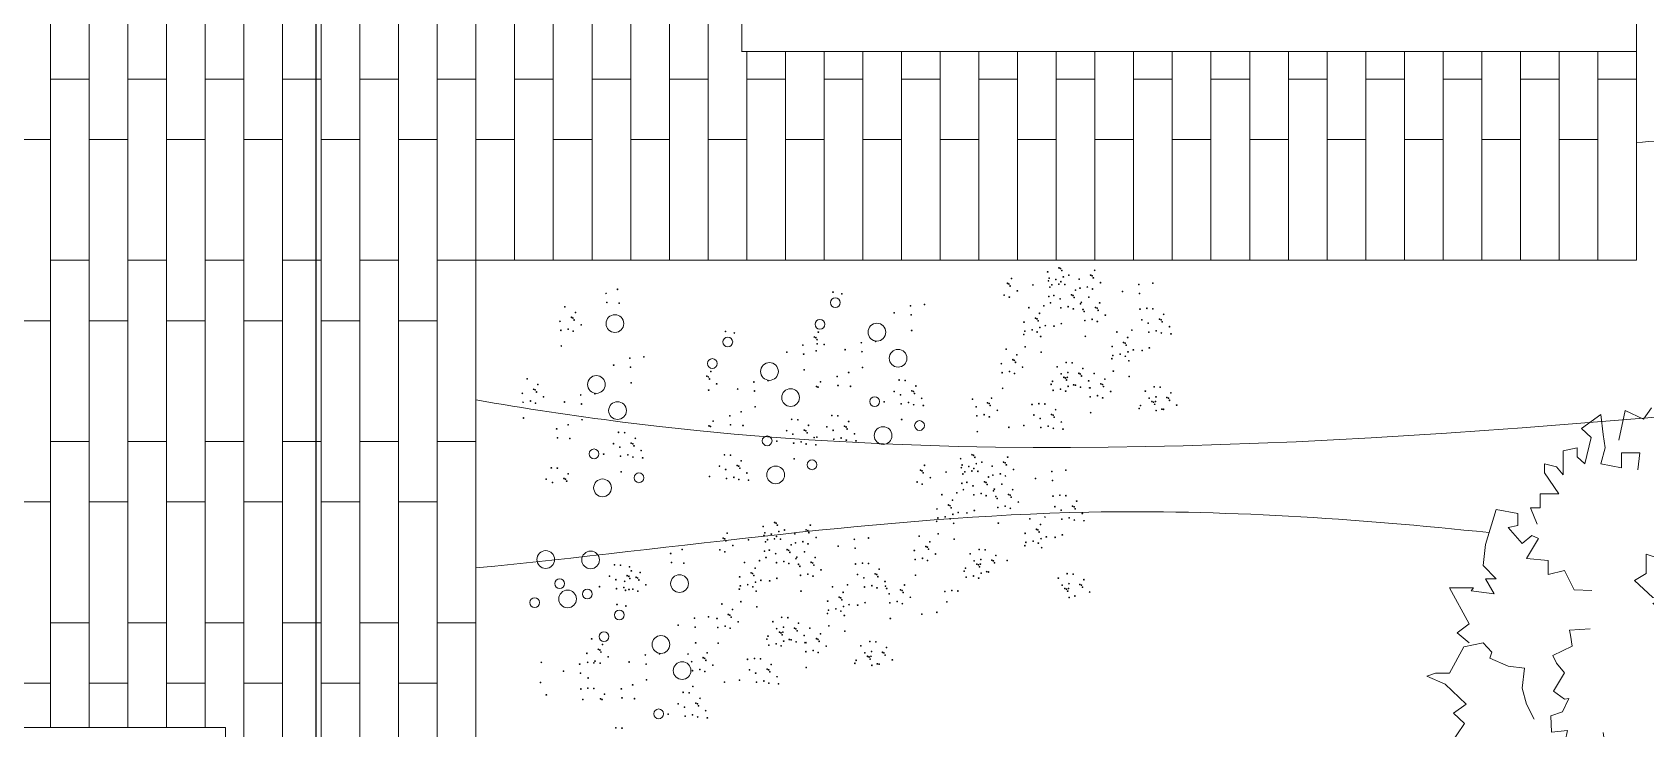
# Model space of a CAD drawing. Header units: millimetres. Extents: x 19901 to 59163, y 13732 to 30178.
# Drawn here: x 42395 to 43062, y 27359 to 27647 of the extents above; entities that cross this region are included whole.
import ezdxf

# ---------------------------------------------------------------- set-up
doc = ezdxf.new("R2010")
doc.units = ezdxf.units.MM
doc.layers.add('A-ANNO-SYMB', color=3, linetype='Continuous')
for name, color, linetype, lineweight in [('Curve di livello', 6, 'Continuous', 9), ('Pavimentazione esterna', 51, 'Continuous', 15), ('Vegetazione', 53, 'Continuous', 9), ('Verde', 86, 'Continuous', 5), ('Vetro', 150, 'Continuous', 15), ('Wall', 255, 'Continuous', 20)]:
    doc.layers.add(name, color=color, linetype=linetype, lineweight=lineweight)

msp = doc.modelspace()

# ---------------------------------------------------------------- linework, layer by layer
at = {"layer": 'A-ANNO-SYMB'}
msp.add_line((42511.9, 28894.92), (42511.9, 26705.81), dxfattribs=at)
at = {"layer": 'Curve di livello'}
for points, knots in [([(43058.16, 27601.92), (43071.19, 27602.77), (43265.72, 27614.02), (43459.25, 27594.28), (43634.57, 27554), (43634.57, 27554), (43634.57, 27554), (43634.57, 27554), (43634.58, 27553.99), (43634.6, 27553.99), (43634.61, 27553.99)], [1437.518464, 1437.518464, 1437.518464, 1437.518464, 1476.268274, 2015.917714, 2015.917714, 2015.917714, 2015.918177, 2015.918177, 2015.918177, 2015.958032, 2015.958032, 2015.958032, 2015.958032]), ([(42578.16, 27495.36), (42598.33, 27491.88), (42945.85, 27438.68), (43304.08, 27541.72), (43634.54, 27509.63), (43634.54, 27509.63), (43634.54, 27509.63), (43634.54, 27509.63), (43634.56, 27509.62), (43634.58, 27509.62), (43634.61, 27509.62)], [952.435008, 952.435008, 952.435008, 952.435008, 1013.900228, 2009.947904, 2009.947904, 2009.947904, 2009.948687, 2009.948687, 2009.948687, 2010.018952, 2010.018952, 2010.018952, 2010.018952]), ([(42578.16, 27425.86), (42661.68, 27433.83), (42800.05, 27455.84), (42941.75, 27446.26), (42997.15, 27440.48)], [948.136507, 948.136507, 948.136507, 948.136507, 1199.951019, 1361.27382, 1361.27382, 1361.27382, 1361.27382])]:
    msp.add_open_spline(points, degree=3, knots=knots, dxfattribs=at)
at = {"layer": 'Pavimentazione esterna'}
for p, q in [((42626.16, 27628.14), (42626.16, 27703.14)), ((42642.16, 27703.14), (42642.16, 27628.14)), ((42658.16, 27628.14), (42658.16, 27703.14)), ((42674.16, 27703.14), (42674.16, 27628.14)), ((42610.16, 27603.14), (42610.16, 27678.14)), ((42626.16, 27678.14), (42626.16, 27603.14)), ((42642.16, 27603.14), (42642.16, 27678.14)), ((42658.16, 27678.14), (42658.16, 27603.14)), ((42674.16, 27603.14), (42674.16, 27678.14)), ((42690.16, 27639.54), (42690.16, 27603.14)), ((42690.16, 27628.14), (42690.16, 27639.54)), ((42706.16, 27639.54), (42706.16, 27628.14)), ((42706.16, 27603.14), (42706.16, 27639.54)), ((42722.16, 27639.54), (42722.16, 27603.14)), ((42722.16, 27628.14), (42722.16, 27639.54)), ((42738.16, 27603.14), (42738.16, 27639.53)), ((42738.16, 27639.53), (42738.16, 27628.14)), ((42754.16, 27639.53), (42754.16, 27603.14)), ((42754.16, 27628.14), (42754.16, 27639.53)), ((42770.16, 27603.14), (42770.16, 27639.53)), ((42770.16, 27639.53), (42770.16, 27628.14)), ((42786.16, 27639.52), (42786.16, 27603.14)), ((42786.16, 27628.14), (42786.16, 27639.52)), ((42802.16, 27603.14), (42802.16, 27639.52)), ((42802.16, 27639.52), (42802.16, 27628.14)), ((42818.16, 27639.52), (42818.16, 27603.14)), ((42818.16, 27628.14), (42818.16, 27639.52)), ((42834.16, 27603.14), (42834.16, 27639.51)), ((42834.16, 27639.51), (42834.16, 27628.14)), ((42850.16, 27639.51), (42850.16, 27603.14)), ((42850.16, 27628.14), (42850.16, 27639.51)), ((42866.16, 27603.14), (42866.16, 27639.51)), ((42866.16, 27639.51), (42866.16, 27628.14)), ((42882.16, 27639.5), (42882.16, 27603.14)), ((42882.16, 27628.14), (42882.16, 27639.5)), ((42898.16, 27603.14), (42898.16, 27639.5)), ((42898.16, 27639.5), (42898.16, 27628.14)), ((42914.16, 27639.5), (42914.16, 27603.14)), ((42914.16, 27628.14), (42914.16, 27639.5)), ((42930.16, 27603.14), (42930.16, 27639.49)), ((42930.16, 27639.49), (42930.16, 27628.14)), ((42946.16, 27639.49), (42946.16, 27603.14)), ((42946.16, 27628.14), (42946.16, 27639.49)), ((42962.16, 27603.14), (42962.16, 27639.49)), ((42962.16, 27639.49), (42962.16, 27628.14)), ((42978.16, 27639.48), (42978.16, 27603.14)), ((42978.16, 27628.14), (42978.16, 27639.48)), ((42994.16, 27603.14), (42994.16, 27639.48)), ((42994.16, 27639.48), (42994.16, 27628.14)), ((43010.16, 27639.48), (43010.16, 27603.14)), ((43010.16, 27628.14), (43010.16, 27639.48)), ((43026.16, 27603.14), (43026.16, 27639.47)), ((43026.16, 27639.47), (43026.16, 27628.14)), ((43042.16, 27639.47), (43042.16, 27603.14)), ((43042.16, 27628.14), (43042.16, 27639.47)), ((43058.18, 27639.47), (43058.16, 27553.14)), ((42642.16, 27628.14), (42626.16, 27628.14)), ((42674.16, 27628.14), (42658.16, 27628.14)), ((42658.16, 27628.14), (42674.16, 27628.14)), ((42658.16, 27553.14), (42658.16, 27628.14)), ((42674.16, 27628.14), (42674.16, 27553.14)), ((42706.16, 27628.14), (42690.16, 27628.14)), ((42690.16, 27628.14), (42706.16, 27628.14)), ((42690.16, 27553.14), (42690.16, 27628.14)), ((42706.16, 27628.14), (42706.16, 27553.14)), ((42738.16, 27628.14), (42722.16, 27628.14)), ((42722.16, 27628.14), (42738.16, 27628.14)), ((42722.16, 27553.14), (42722.16, 27628.14)), ((42738.16, 27628.14), (42738.16, 27553.14)), ((42770.16, 27628.14), (42754.16, 27628.14)), ((42754.16, 27553.14), (42754.16, 27628.14)), ((42754.16, 27628.14), (42770.16, 27628.14)), ((42770.16, 27628.14), (42770.16, 27553.14)), ((42802.16, 27628.14), (42786.16, 27628.14)), ((42786.16, 27628.14), (42802.16, 27628.14)), ((42786.16, 27553.14), (42786.16, 27628.14)), ((42802.16, 27628.14), (42802.16, 27553.14)), ((42834.16, 27628.14), (42818.16, 27628.14)), ((42818.16, 27628.14), (42834.16, 27628.14)), ((42818.16, 27553.14), (42818.16, 27628.14)), ((42834.16, 27628.14), (42834.16, 27553.14)), ((42850.16, 27628.14), (42866.16, 27628.14)), ((42850.16, 27553.14), (42850.16, 27628.14)), ((42866.16, 27628.14), (42850.16, 27628.14)), ((42866.16, 27628.14), (42866.16, 27553.14)), ((42882.16, 27628.14), (42898.16, 27628.14)), ((42882.16, 27553.14), (42882.16, 27628.14)), ((42898.16, 27628.14), (42882.16, 27628.14)), ((42898.16, 27628.14), (42898.16, 27553.14)), ((42930.16, 27628.14), (42914.16, 27628.14)), ((42914.16, 27628.14), (42930.16, 27628.14)), ((42914.16, 27553.14), (42914.16, 27628.14)), ((42930.16, 27628.14), (42930.16, 27553.14)), ((42962.16, 27628.14), (42946.16, 27628.14)), ((42946.16, 27628.14), (42962.16, 27628.14)), ((42946.16, 27553.14), (42946.16, 27628.14)), ((42962.16, 27628.14), (42962.16, 27553.14)), ((42994.16, 27628.14), (42978.16, 27628.14)), ((42978.16, 27628.14), (42994.16, 27628.14)), ((42978.16, 27553.14), (42978.16, 27628.14)), ((42994.16, 27628.14), (42994.16, 27553.14)), ((43026.16, 27628.14), (43010.16, 27628.14)), ((43010.16, 27628.14), (43026.16, 27628.14)), ((43010.16, 27553.14), (43010.16, 27628.14)), ((43026.16, 27628.14), (43026.16, 27553.14)), ((43058.16, 27628.14), (43042.16, 27628.14)), ((43042.16, 27628.14), (43058.16, 27628.14)), ((43042.16, 27553.14), (43042.16, 27628.14)), ((42626.16, 27603.14), (42610.16, 27603.14)), ((42658.16, 27603.14), (42642.16, 27603.14)), ((42690.16, 27603.14), (42674.16, 27603.14)), ((42722.16, 27603.14), (42706.16, 27603.14)), ((42754.16, 27603.14), (42738.16, 27603.14)), ((42786.16, 27603.14), (42770.16, 27603.14)), ((42818.16, 27603.14), (42802.16, 27603.14)), ((42850.16, 27603.14), (42834.16, 27603.14)), ((42882.16, 27603.14), (42866.16, 27603.14)), ((42914.16, 27603.14), (42898.16, 27603.14)), ((42946.16, 27603.14), (42930.16, 27603.14)), ((42978.16, 27603.14), (42962.16, 27603.14)), ((43010.16, 27603.14), (42994.16, 27603.14)), ((43042.16, 27603.14), (43026.16, 27603.14)), ((42578.16, 27553.14), (42594.16, 27553.14)), ((42610.16, 27553.14), (42626.16, 27553.14)), ((42642.16, 27553.14), (42658.16, 27553.14)), ((42674.16, 27553.14), (42658.16, 27553.14)), ((42674.16, 27553.14), (42690.16, 27553.14)), ((42706.16, 27553.14), (42690.16, 27553.14)), ((42706.16, 27553.14), (42722.16, 27553.14)), ((42738.16, 27553.14), (42722.16, 27553.14)), ((42738.16, 27553.14), (42754.16, 27553.14)), ((42770.16, 27553.14), (42754.16, 27553.14)), ((42770.16, 27553.14), (42786.16, 27553.14)), ((42802.16, 27553.14), (42786.16, 27553.14)), ((42802.16, 27553.14), (42818.16, 27553.14)), ((42834.16, 27553.14), (42818.16, 27553.14)), ((42834.16, 27553.14), (42850.16, 27553.14)), ((42866.16, 27553.14), (42850.16, 27553.14)), ((42866.16, 27553.14), (42882.16, 27553.14)), ((42898.16, 27553.14), (42882.16, 27553.14)), ((42898.16, 27553.14), (42914.16, 27553.14)), ((42930.16, 27553.14), (42914.16, 27553.14)), ((42930.16, 27553.14), (42946.16, 27553.14)), ((42962.16, 27553.14), (42946.16, 27553.14)), ((42962.16, 27553.14), (42978.16, 27553.14)), ((42994.16, 27553.14), (42978.16, 27553.14)), ((42994.16, 27553.14), (43010.16, 27553.14)), ((43026.16, 27553.14), (43010.16, 27553.14)), ((43026.16, 27553.14), (43042.16, 27553.14)), ((43058.16, 27553.14), (43042.16, 27553.14))]:
    msp.add_line(p, q, dxfattribs=at)
for points in [[(42402.16, 27703.14), (42418.16, 27703.14), (42418.16, 27628.14), (42402.16, 27628.14), (42402.16, 27703.14)], [(42434.16, 27703.14), (42450.16, 27703.14), (42450.16, 27628.14), (42434.16, 27628.14), (42434.16, 27703.14)], [(42466.16, 27703.14), (42482.16, 27703.14), (42482.16, 27628.14), (42466.16, 27628.14), (42466.16, 27703.14)], [(42498.16, 27703.14), (42514.16, 27703.14), (42514.16, 27628.14), (42498.16, 27628.14), (42498.16, 27703.14)], [(42530.16, 27703.14), (42546.16, 27703.14), (42546.16, 27628.14), (42530.16, 27628.14), (42530.16, 27703.14)], [(42562.16, 27703.14), (42578.16, 27703.14), (42578.16, 27628.14), (42562.16, 27628.14), (42562.16, 27703.14)], [(42594.16, 27703.14), (42610.16, 27703.14), (42610.16, 27628.14), (42594.16, 27628.14), (42594.16, 27703.14)], [(42386.16, 27678.14), (42402.16, 27678.14), (42402.16, 27603.14), (42386.16, 27603.14), (42386.16, 27678.14)], [(42418.16, 27678.14), (42434.16, 27678.14), (42434.16, 27603.14), (42418.16, 27603.14), (42418.16, 27678.14)], [(42450.16, 27678.14), (42466.16, 27678.14), (42466.16, 27603.14), (42450.16, 27603.14), (42450.16, 27678.14)], [(42482.16, 27678.14), (42498.16, 27678.14), (42498.16, 27603.14), (42482.16, 27603.14), (42482.16, 27678.14)], [(42514.16, 27678.14), (42530.16, 27678.14), (42530.16, 27603.14), (42514.16, 27603.14), (42514.16, 27678.14)], [(42546.16, 27678.14), (42562.16, 27678.14), (42562.16, 27603.14), (42546.16, 27603.14), (42546.16, 27678.14)], [(42578.16, 27678.14), (42594.16, 27678.14), (42594.16, 27603.14), (42578.16, 27603.14), (42578.16, 27678.14)], [(42402.16, 27628.14), (42418.16, 27628.14), (42418.16, 27553.14), (42402.16, 27553.14), (42402.16, 27628.14)], [(42434.16, 27628.14), (42450.16, 27628.14), (42450.16, 27553.14), (42434.16, 27553.14), (42434.16, 27628.14)], [(42466.16, 27628.14), (42482.16, 27628.14), (42482.16, 27553.14), (42466.16, 27553.14), (42466.16, 27628.14)], [(42498.16, 27628.14), (42514.16, 27628.14), (42514.16, 27553.14), (42498.16, 27553.14), (42498.16, 27628.14)], [(42530.16, 27628.14), (42546.16, 27628.14), (42546.16, 27553.14), (42530.16, 27553.14), (42530.16, 27628.14)], [(42562.16, 27628.14), (42578.16, 27628.14), (42578.16, 27553.14), (42562.16, 27553.14), (42562.16, 27628.14)], [(42594.16, 27628.14), (42610.16, 27628.14), (42610.16, 27553.14), (42594.16, 27553.14), (42594.16, 27628.14)], [(42626.16, 27628.14), (42642.16, 27628.14), (42642.16, 27553.14), (42626.16, 27553.14), (42626.16, 27628.14)], [(42386.16, 27603.14), (42402.16, 27603.14), (42402.16, 27528.14), (42386.16, 27528.14), (42386.16, 27603.14)], [(42418.16, 27603.14), (42434.16, 27603.14), (42434.16, 27528.14), (42418.16, 27528.14), (42418.16, 27603.14)], [(42450.16, 27603.14), (42466.16, 27603.14), (42466.16, 27528.14), (42450.16, 27528.14), (42450.16, 27603.14)], [(42482.16, 27603.14), (42498.16, 27603.14), (42498.16, 27528.14), (42482.16, 27528.14), (42482.16, 27603.14)], [(42514.16, 27603.14), (42530.16, 27603.14), (42530.16, 27528.14), (42514.16, 27528.14), (42514.16, 27603.14)], [(42546.16, 27603.14), (42562.16, 27603.14), (42562.16, 27528.14), (42546.16, 27528.14), (42546.16, 27603.14)], [(42402.16, 27553.14), (42418.16, 27553.14), (42418.16, 27478.14), (42402.16, 27478.14), (42402.16, 27553.14)], [(42434.16, 27553.14), (42450.16, 27553.14), (42450.16, 27478.14), (42434.16, 27478.14), (42434.16, 27553.14)], [(42466.16, 27553.14), (42482.16, 27553.14), (42482.16, 27478.14), (42466.16, 27478.14), (42466.16, 27553.14)], [(42498.16, 27553.14), (42514.16, 27553.14), (42514.16, 27478.14), (42498.16, 27478.14), (42498.16, 27553.14)], [(42530.16, 27553.14), (42546.16, 27553.14), (42546.16, 27478.14), (42530.16, 27478.14), (42530.16, 27553.14)], [(42562.16, 27553.14), (42578.16, 27553.14), (42578.16, 27478.14), (42562.16, 27478.14), (42562.16, 27553.14)], [(42386.16, 27528.14), (42402.16, 27528.14), (42402.16, 27453.14), (42386.16, 27453.14), (42386.16, 27528.14)], [(42418.16, 27528.14), (42434.16, 27528.14), (42434.16, 27453.14), (42418.16, 27453.14), (42418.16, 27528.14)], [(42450.16, 27528.14), (42466.16, 27528.14), (42466.16, 27453.14), (42450.16, 27453.14), (42450.16, 27528.14)], [(42482.16, 27528.14), (42498.16, 27528.14), (42498.16, 27453.14), (42482.16, 27453.14), (42482.16, 27528.14)], [(42514.16, 27528.14), (42530.16, 27528.14), (42530.16, 27453.14), (42514.16, 27453.14), (42514.16, 27528.14)], [(42546.16, 27528.14), (42562.16, 27528.14), (42562.16, 27453.14), (42546.16, 27453.14), (42546.16, 27528.14)], [(42402.16, 27478.14), (42418.16, 27478.14), (42418.16, 27403.14), (42402.16, 27403.14), (42402.16, 27478.14)], [(42434.16, 27478.14), (42450.16, 27478.14), (42450.16, 27403.14), (42434.16, 27403.14), (42434.16, 27478.14)], [(42466.16, 27478.14), (42482.16, 27478.14), (42482.16, 27403.14), (42466.16, 27403.14), (42466.16, 27478.14)], [(42498.16, 27478.14), (42514.16, 27478.14), (42514.16, 27403.14), (42498.16, 27403.14), (42498.16, 27478.14)], [(42530.16, 27478.14), (42546.16, 27478.14), (42546.16, 27403.14), (42530.16, 27403.14), (42530.16, 27478.14)], [(42562.16, 27478.14), (42578.16, 27478.14), (42578.16, 27403.14), (42562.16, 27403.14), (42562.16, 27478.14)], [(42386.16, 27453.14), (42402.16, 27453.14), (42402.16, 27378.14), (42386.16, 27378.14), (42386.16, 27453.14)], [(42418.16, 27453.14), (42434.16, 27453.14), (42434.16, 27378.14), (42418.16, 27378.14), (42418.16, 27453.14)], [(42450.16, 27453.14), (42466.16, 27453.14), (42466.16, 27378.14), (42450.16, 27378.14), (42450.16, 27453.14)], [(42482.16, 27453.14), (42498.16, 27453.14), (42498.16, 27378.14), (42482.16, 27378.14), (42482.16, 27453.14)], [(42514.16, 27453.14), (42530.16, 27453.14), (42530.16, 27378.14), (42514.16, 27378.14), (42514.16, 27453.14)], [(42546.16, 27453.14), (42562.16, 27453.14), (42562.16, 27378.14), (42546.16, 27378.14), (42546.16, 27453.14)], [(42402.16, 27403.14), (42418.16, 27403.14), (42418.16, 27359.8)], [(42402.16, 27359.8), (42402.16, 27403.14)], [(42434.16, 27403.14), (42450.16, 27403.14), (42450.16, 27359.8)], [(42434.16, 27359.8), (42434.16, 27403.14)], [(42466.16, 27403.14), (42482.16, 27403.14), (42482.16, 27328.14), (42474.61, 27328.14)], [(42466.16, 27359.8), (42466.16, 27403.14)], [(42498.16, 27403.14), (42514.16, 27403.14), (42514.16, 27328.14), (42498.16, 27328.14), (42498.16, 27403.14)], [(42530.16, 27403.14), (42546.16, 27403.14), (42546.16, 27328.14), (42530.16, 27328.14), (42530.16, 27403.14)], [(42562.16, 27403.14), (42578.16, 27403.14), (42578.16, 27328.14), (42562.16, 27328.14), (42562.16, 27403.14)], [(42386.16, 27378.14), (42402.16, 27378.14), (42402.16, 27359.8)], [(42418.16, 27378.14), (42434.16, 27378.14), (42434.16, 27359.8)], [(42418.16, 27359.8), (42418.16, 27378.14)], [(42450.16, 27378.14), (42466.16, 27378.14), (42466.16, 27359.8)], [(42450.16, 27359.8), (42450.16, 27378.14)], [(42482.16, 27378.14), (42498.16, 27378.14), (42498.16, 27303.14), (42482.16, 27303.14), (42482.16, 27378.14)], [(42514.16, 27378.14), (42530.16, 27378.14), (42530.16, 27303.14), (42514.16, 27303.14), (42514.16, 27378.14)], [(42546.16, 27378.14), (42562.16, 27378.14), (42562.16, 27303.14), (42546.16, 27303.14), (42546.16, 27378.14)]]:
    msp.add_lwpolyline(points, dxfattribs=at)
at = {"layer": 'Vegetazione'}
for centre, radius in [((42726.77, 27535.64), 2.02), ((42635.62, 27526.96), 3.67), ((42720.41, 27526.69), 2.02), ((42744, 27523.41), 3.67), ((42682.32, 27519.38), 2.02), ((42752.75, 27512.6), 3.67), ((42675.96, 27510.43), 2.02), ((42699.56, 27507.14), 3.67), ((42627.96, 27501.77), 3.67), ((42708.3, 27496.34), 3.67), ((42636.71, 27490.96), 3.67), ((42743.04, 27494.7), 2.02), ((42761.62, 27484.79), 2.02), ((42698.59, 27478.44), 2.02), ((42746.55, 27480.63), 3.67), ((42627, 27473.06), 2.02), ((42702.11, 27464.36), 3.67), ((42717.17, 27468.53), 2.02), ((42630.51, 27458.99), 3.67), ((42645.57, 27463.15), 2.02), ((42607.01, 27429.34), 3.67), ((42625.59, 27429.16), 3.67), ((42612.81, 27419.37), 2.02), ((42662.35, 27419.37), 3.67), ((42602.44, 27411.53), 2.02), ((42616.07, 27413.02), 3.67), ((42624.24, 27415.04), 2.02), ((42637.45, 27406.41), 2.02), ((42631.09, 27397.46), 2.02), ((42654.68, 27394.18), 3.67), ((42663.43, 27383.37), 3.67), ((42653.72, 27365.48), 2.02)]:
    msp.add_circle(centre, radius, dxfattribs=at)
at = {"layer": 'Verde'}
for points in [[(43017.01, 27444.01), (43014.32, 27450.67), (43018.35, 27450.67), (43018.35, 27456.48), (43025.97, 27456.48), (43020.14, 27465.21), (43020.14, 27468.95), (43025.07, 27467.71), (43027.76, 27464.38), (43027.76, 27474.36), (43033.58, 27475.6), (43033.58, 27471.86), (43036.72, 27468.95), (43039.41, 27479.76), (43035.38, 27483.5), (43043.44, 27489.32), (43044.34, 27481.01), (43045.23, 27475.6), (43043.44, 27468.95), (43051.95, 27467.29), (43051.95, 27473.53), (43059.57, 27473.53), (43058.67, 27466.46)], [(43064.36, 27492.1), (43061.04, 27487.35), (43053.52, 27491.02), (43050.89, 27478.78)], [(42988.91, 27394.81), (42983.99, 27398.97), (42988.91, 27402.71), (42980.85, 27417.67), (42990.7, 27417.67), (42989.81, 27416.42), (42999.22, 27415.18), (42995.63, 27421.41), (43000.11, 27421.41), (42994.74, 27426.82), (42995.63, 27435.54), (43000.11, 27450.09), (43009.07, 27448.43), (43009.07, 27443.44), (43005.04, 27442.61), (43010.86, 27435.96), (43014.9, 27439.29), (43017.58, 27438.04), (43012.66, 27429.73), (43021.61, 27428.89), (43021.61, 27423.08), (43028.33, 27424.74), (43032.37, 27416.84), (43039.73, 27416.54)], [(43071.6, 27410.31), (43071.6, 27406.98), (43064.88, 27411.14), (43068.02, 27412.8), (43064.88, 27413.63), (43057.27, 27420.7), (43062.2, 27423.61), (43062.2, 27431.51), (43081.46, 27425.27), (43081.46, 27437.33), (43084.15, 27438.57), (43088.18, 27433.17), (43094, 27433.17), (43095.79, 27429.43), (43095.79, 27423.61)], [(43039.01, 27400.66), (43030.47, 27400.08), (43030.82, 27398.03), (43031.57, 27393.52), (43023.58, 27389.66), (43025.02, 27386.52), (43028.42, 27382.46), (43023.77, 27374.94), (43028.43, 27371.5), (43030.2, 27371.8), (43027.48, 27366.29), (43022.76, 27364.66), (43022.97, 27357.95), (43029.67, 27358.64), (43028.58, 27354.25), (43037.59, 27351.96), (43039.36, 27352.26), (43044.83, 27354.85), (43044.35, 27357.72)], [(42987.7, 27369.43), (42979.06, 27377.77), (42971.44, 27381.09), (42975.03, 27382.34), (42980.85, 27382.34), (42986.67, 27393.15), (42994.74, 27394.81), (42998.32, 27391.07), (42997.42, 27388.58), (43005.04, 27385.25), (43011.76, 27384.42), (43010.86, 27376.11), (43012.66, 27369.46), (43015.79, 27363.22)], [(42987.7, 27369.43), (42982.4, 27365.76), (42986.95, 27361.56), (42977.51, 27347.43), (42987.32, 27346.5), (42986.54, 27347.82), (42996.03, 27348.17), (42991.87, 27342.31), (42996.33, 27341.88), (42990.46, 27337.01), (42990.52, 27328.24), (42993.6, 27313.33), (43002.68, 27314.13), (43003.15, 27319.1), (42999.22, 27320.31), (43005.65, 27326.38), (43009.34, 27322.68), (43012.14, 27323.67), (43008.02, 27332.41), (43017.02, 27332.39), (43017.57, 27338.18), (43024.1, 27335.89), (43028.87, 27343.37), (43036.5, 27342.95)]]:
    msp.add_lwpolyline(points, dxfattribs=at)
for centre in [(42814.6, 27548.4), (42819.32, 27550.06), (42819.96, 27549.78), (42820.44, 27548.95), (42821.08, 27546.33), (42823.39, 27546.97), (42832.38, 27546.99), (42833.02, 27546.71), (42834.07, 27548.99), (42636.69, 27541.11), (42725.83, 27539.99), (42798, 27543.62), (42798.63, 27543.35), (42799.11, 27542.51), (42799.68, 27545.62), (42802.06, 27540.53), (42808.55, 27542.91), (42814.91, 27544.68), (42815.24, 27545.79), (42815.55, 27542.07), (42816.37, 27542.95), (42817.95, 27545.2), (42819.21, 27543.3), (42820.06, 27544.32), (42821.72, 27543.15), (42826.16, 27540.83), (42827.66, 27545.33), (42827.97, 27541.61), (42831.01, 27542.12), (42833.12, 27541.25), (42833.5, 27545.88), (42836.45, 27543.9), (42845.59, 27540.24), (42852.29, 27543.12), (42858.13, 27543.66), (42614.91, 27533.87), (42631.97, 27539.45), (42632.28, 27535.73), (42637.43, 27535.38), (42729.49, 27539.31), (42757.85, 27534.31), (42763.69, 27534.85), (42796.62, 27538.76), (42798.74, 27537.89), (42806.82, 27533.53), (42813.05, 27534.29), (42815.11, 27538.18), (42815.75, 27535.57), (42817.14, 27538.6), (42819.74, 27537.17), (42820.05, 27533.45), (42823.09, 27533.97), (42824.47, 27538.83), (42825.11, 27538.55), (42825.21, 27533.09), (42825.58, 27537.72), (42828.17, 27535.11), (42828.53, 27535.74), (42831.68, 27537.89), (42834.42, 27533.58), (42835.06, 27533.3), (42836.11, 27535.57), (42852.6, 27539.4), (42852.8, 27532.9), (42855.64, 27533.25), (42858.15, 27533.1), (42612.93, 27527.9), (42617.66, 27529.56), (42618.3, 27529.28), (42618.77, 27528.44), (42619.35, 27531.55), (42621.72, 27526.46), (42751.15, 27531.43), (42758.16, 27530.59), (42804.84, 27527.55), (42809.56, 27529.21), (42810.2, 27528.93), (42810.68, 27528.1), (42811.25, 27531.21), (42820.25, 27526.95), (42829.21, 27532.77), (42829.7, 27531.92), (42830.01, 27528.19), (42833.05, 27528.71), (42835.16, 27527.84), (42835.54, 27532.46), (42838.48, 27530.48), (42853.57, 27528.55), (42856.17, 27527.13), (42860.89, 27528.78), (42861.53, 27528.51), (42862.01, 27527.67), (42862.58, 27530.78), (42613.24, 27524.18), (42616.29, 27524.69), (42618.4, 27523.82), (42681.38, 27523.73), (42685.04, 27523.05), (42718.1, 27521.42), (42718.73, 27521.14), (42719.21, 27520.3), (42719.78, 27523.42), (42743.37, 27519.59), (42758.36, 27524.09), (42804.71, 27522.47), (42805.15, 27523.83), (42808.19, 27524.35), (42810.31, 27523.47), (42811.4, 27525.36), (42811.72, 27521.64), (42813.63, 27526.12), (42817.25, 27525.9), (42830.21, 27521.69), (42843.25, 27523.48), (42847.68, 27521.16), (42849.47, 27524.24), (42856.48, 27523.4), (42859.52, 27523.92), (42861.63, 27523.05), (42864.96, 27525.69), (42865.63, 27522.73), (42613.45, 27517.68), (42647.64, 27513.21), (42706.71, 27515.16), (42713.4, 27518.05), (42713.71, 27514.33), (42718.84, 27515.68), (42719.24, 27518.59), (42722.16, 27518.33), (42730.84, 27516.16), (42737.53, 27519.04), (42737.84, 27515.32), (42797.45, 27516.36), (42801.88, 27514.04), (42805.35, 27517.33), (42811.92, 27515.14), (42841.27, 27517.51), (42841.58, 27513.78), (42844.62, 27514.3), (42845.99, 27519.16), (42846.63, 27518.89), (42846.73, 27513.43), (42847.11, 27518.05), (42847.83, 27515.31), (42850.05, 27516.07), (42853.67, 27515.85), (42856.68, 27516.9), (42635.11, 27509.79), (42641.8, 27512.67), (42642.11, 27508.95), (42675.34, 27507.15), (42713.91, 27507.83), (42732.31, 27506.75), (42738.05, 27508.82), (42795.46, 27510.38), (42795.77, 27506.66), (42798.82, 27507.17), (42800.19, 27512.04), (42800.83, 27511.76), (42800.93, 27506.3), (42801.31, 27510.92), (42804.25, 27508.95), (42818.57, 27509.05), (42820.16, 27506.15), (42822.23, 27510.85), (42823, 27506.73), (42824.74, 27510.7), (42827.49, 27506.38), (42829.17, 27508.38), (42833.87, 27506.31), (42841.14, 27512.43), (42841.78, 27507.28), (42848.14, 27511.59), (42599.31, 27504.1), (42602.05, 27499.78), (42602.69, 27499.5), (42603.74, 27501.78), (42642.32, 27502.45), (42673.65, 27505.16), (42674.29, 27504.88), (42674.76, 27504.04), (42677.71, 27502.06), (42686.39, 27499.9), (42693.09, 27502.78), (42698.93, 27503.33), (42718.99, 27500.9), (42719.63, 27500.62), (42720.68, 27502.9), (42727.58, 27505.09), (42727.89, 27501.37), (42733.05, 27501.01), (42753.18, 27503.6), (42755.69, 27503.45), (42760.12, 27501.13), (42795.98, 27500.16), (42816.07, 27501.84), (42816.59, 27503.07), (42819.94, 27499.86), (42821.31, 27504.73), (42821.95, 27504.45), (42822.43, 27503.61), (42822.76, 27504.72), (42823.07, 27501), (42825.38, 27501.64), (42826.11, 27501.52), (42828.13, 27506.11), (42828.23, 27500.65), (42828.6, 27505.27), (42831.55, 27503.29), (42831.89, 27500.33), (42832.23, 27500.33), (42836.62, 27501.99), (42837.26, 27501.71), (42837.73, 27500.88), (42838.3, 27503.99), (42848.34, 27505.09), (42858.66, 27500.8), (42861.17, 27500.65), (42597.33, 27498.12), (42597.64, 27494.4), (42600.68, 27494.91), (42602.79, 27494.04), (42603.17, 27498.66), (42606.11, 27496.69), (42614.8, 27494.52), (42621.49, 27497.41), (42621.8, 27493.68), (42627.33, 27497.95), (42674.39, 27499.42), (42693.4, 27499.06), (42747.02, 27494.59), (42751.11, 27498.9), (42753.71, 27497.47), (42754.02, 27493.75), (42757.06, 27494.27), (42758.44, 27499.13), (42759.08, 27498.85), (42759.18, 27493.39), (42759.55, 27498.02), (42762.5, 27496.04), (42763.18, 27493.07), (42783.49, 27495.68), (42789.74, 27494.14), (42790.38, 27493.87), (42790.85, 27493.03), (42791.43, 27496.14), (42808.12, 27493.47), (42810.96, 27493.82), (42813.47, 27493.67), (42816.9, 27499.35), (42822.05, 27498.99), (42832.2, 27496.61), (42835.24, 27497.13), (42837.36, 27496.25), (42840.68, 27498.9), (42853.01, 27493.02), (42854.99, 27499), (42856.59, 27496.1), (42857.74, 27494.68), (42858.38, 27494.4), (42858.86, 27493.57), (42859.19, 27494.68), (42859.43, 27496.68), (42863.91, 27496.34), (42864.55, 27496.06), (42865.03, 27495.22), (42865.6, 27498.33), (42867.98, 27493.24), (42597.84, 27487.9), (42622, 27487.18), (42676.23, 27486.63), (42683.14, 27488.83), (42687.86, 27490.49), (42693.6, 27492.56), (42708.74, 27487.34), (42711.25, 27487.18), (42725.36, 27488.94), (42727.87, 27488.79), (42732.3, 27486.47), (42754.22, 27487.25), (42785.01, 27492.49), (42785.32, 27488.76), (42788.37, 27489.28), (42790.48, 27488.41), (42793.8, 27491.05), (42808.88, 27489.12), (42811.49, 27487.69), (42816.21, 27489.35), (42816.85, 27489.07), (42817.33, 27488.24), (42817.9, 27491.35), (42820.27, 27486.26), (42832.4, 27490.11), (42852.49, 27491.79), (42859.5, 27490.95), (42861.8, 27491.59), (42862.54, 27491.47), (42611.54, 27483.45), (42611.85, 27479.73), (42616.27, 27485.11), (42637.14, 27481.96), (42639.65, 27481.81), (42644.08, 27479.49), (42674.54, 27484.64), (42675.18, 27484.36), (42683.45, 27485.11), (42688.6, 27484.75), (42706.66, 27482.64), (42709.26, 27481.21), (42713.99, 27482.87), (42714.63, 27482.59), (42715.11, 27481.75), (42715.68, 27484.87), (42718.05, 27479.78), (42719.19, 27479.93), (42723.29, 27484.24), (42725.89, 27482.81), (42729.24, 27479.61), (42730.61, 27484.47), (42731.25, 27484.19), (42731.73, 27483.36), (42734.68, 27481.38), (42785.53, 27482.26), (42798.56, 27484.05), (42804.79, 27484.81), (42811.8, 27483.97), (42814.84, 27484.49), (42816.95, 27483.62), (42820.95, 27483.3), (42617.01, 27479.37), (42630.97, 27472.95), (42635.07, 27477.26), (42637.67, 27475.83), (42642.39, 27477.49), (42643.03, 27477.21), (42643.51, 27476.38), (42646.46, 27474.4), (42702.57, 27478.33), (42709.57, 27477.49), (42712.62, 27478), (42714.73, 27477.13), (42718.73, 27476.81), (42726.2, 27479.09), (42731.35, 27478.73), (42735.35, 27478.41), (42609.32, 27467.3), (42611.82, 27467.15), (42637.98, 27472.11), (42641.02, 27472.63), (42643.13, 27471.76), (42647.13, 27471.43), (42678.84, 27467.98), (42680.91, 27472.68), (42681.44, 27466.55), (42683.42, 27472.53), (42686.17, 27468.21), (42686.81, 27467.93), (42687.28, 27467.09), (42687.85, 27470.21), (42709.78, 27470.99), (42762.01, 27466.29), (42763.69, 27468.29), (42778.61, 27471.07), (42778.92, 27467.35), (42779.25, 27468.46), (42781.96, 27467.86), (42783.33, 27472.73), (42783.97, 27472.45), (42784.07, 27466.99), (42784.45, 27471.61), (42785.09, 27469), (42787.4, 27469.64), (42791.67, 27468), (42796.39, 27469.66), (42797.03, 27469.38), (42797.51, 27468.54), (42798.08, 27471.65), (42800.46, 27466.56), (42822.14, 27466.33), (42607.24, 27462.6), (42609.84, 27461.17), (42614.57, 27462.83), (42615.21, 27462.56), (42615.69, 27461.72), (42616.26, 27464.83), (42638.18, 27465.61), (42674.75, 27463.67), (42681.75, 27462.83), (42684.79, 27463.34), (42686.91, 27462.47), (42690.23, 27465.12), (42690.91, 27462.15), (42760.63, 27461.42), (42762.64, 27466.01), (42762.75, 27460.55), (42763.12, 27465.17), (42766.07, 27463.2), (42772.56, 27465.57), (42779.12, 27460.85), (42779.56, 27464.73), (42780.38, 27465.61), (42781.15, 27461.27), (42783.22, 27465.96), (42783.75, 27459.84), (42785.73, 27465.81), (42788.48, 27461.5), (42789.12, 27461.22), (42789.59, 27460.38), (42790.17, 27463.5), (42791.98, 27464.28), (42795.02, 27464.79), (42795.69, 27460.56), (42797.13, 27463.92), (42809.6, 27462.9), (42816.3, 27465.79), (42816.61, 27462.07), (42770.83, 27456.19), (42775.26, 27453.88), (42777.06, 27456.95), (42779.76, 27458.23), (42784.06, 27456.12), (42787.11, 27456.63), (42789.22, 27455.76), (42792.18, 27457.77), (42792.54, 27458.41), (42793.22, 27455.44), (42793.71, 27454.58), (42798.43, 27456.24), (42799.07, 27455.96), (42799.55, 27455.13), (42800.12, 27458.24), (42802.5, 27453.15), (42816.81, 27455.56), (42819.65, 27455.92), (42822.16, 27455.77), (42826.59, 27453.45), (42768.85, 27450.22), (42769.16, 27446.5), (42772.2, 27447.01), (42773.58, 27451.88), (42774.21, 27451.6), (42774.32, 27446.14), (42774.69, 27450.76), (42775.42, 27448.03), (42777.64, 27448.79), (42781.26, 27448.57), (42784.27, 27449.62), (42794.02, 27450.86), (42797.06, 27451.38), (42799.17, 27450.5), (42807.26, 27446.15), (42813.49, 27446.91), (42817.58, 27451.22), (42820.18, 27449.79), (42823.53, 27446.58), (42824.9, 27451.45), (42825.54, 27451.17), (42826.02, 27450.33), (42828.97, 27448.36), (42682.06, 27440.21), (42696.97, 27442.99), (42697.61, 27440.38), (42700.32, 27439.79), (42701.7, 27444.65), (42702.34, 27444.37), (42702.81, 27443.54), (42703.45, 27440.92), (42705.76, 27441.56), (42710.03, 27439.92), (42714.76, 27441.58), (42715.39, 27441.3), (42715.87, 27440.46), (42716.44, 27443.58), (42768.72, 27445.14), (42769.36, 27440), (42775.73, 27444.3), (42794.22, 27444.36), (42805.28, 27440.17), (42810, 27441.83), (42810.64, 27441.55), (42811.12, 27440.71), (42811.69, 27443.83), (42820.49, 27446.07), (42820.69, 27439.57), (42825.65, 27445.71), (42829.65, 27445.39), (42663.42, 27433.52), (42679, 27433.35), (42680.37, 27438.21), (42681.01, 27437.94), (42681.48, 27437.1), (42684.43, 27435.12), (42690.92, 27437.5), (42697.28, 27439.27), (42697.48, 27432.77), (42697.92, 27436.66), (42698.75, 27437.54), (42699.51, 27433.19), (42701.59, 27437.89), (42702.44, 27438.91), (42704.1, 27437.74), (42706.84, 27433.42), (42707.48, 27433.14), (42708.53, 27435.42), (42710.34, 27436.2), (42713.38, 27436.71), (42715.5, 27435.84), (42718.82, 27438.49), (42727.97, 27434.83), (42734.66, 27437.71), (42734.97, 27433.99), (42740.5, 27438.25), (42759.47, 27433.05), (42761.46, 27439.02), (42764.2, 27434.71), (42764.84, 27434.43), (42765.32, 27433.59), (42765.89, 27436.7), (42775.93, 27437.8), (42786.24, 27433.52), (42788.75, 27433.37), (42805.15, 27435.09), (42805.59, 27436.45), (42808.63, 27436.96), (42810.74, 27436.09), (42811.84, 27437.98), (42812.15, 27434.25), (42814.06, 27438.74), (42817.68, 27438.52), (42635.47, 27427.12), (42637.98, 27426.96), (42641.64, 27426.28), (42658.69, 27431.86), (42659, 27428.14), (42664.16, 27427.79), (42681.11, 27432.48), (42689.19, 27428.12), (42695.42, 27428.88), (42698.13, 27430.16), (42702.11, 27431.76), (42702.43, 27428.04), (42705.47, 27428.56), (42707.58, 27427.68), (42707.96, 27432.31), (42710.54, 27429.7), (42710.9, 27430.33), (42711.58, 27427.36), (42712.07, 27426.51), (42714.05, 27432.48), (42716.79, 27428.17), (42717.43, 27427.89), (42717.91, 27427.05), (42718.48, 27430.16), (42735.17, 27427.49), (42738.01, 27427.84), (42740.52, 27427.69), (42759.79, 27429.32), (42762.83, 27429.84), (42764.94, 27428.97), (42768.26, 27431.61), (42782.58, 27431.71), (42784.17, 27428.82), (42785.32, 27427.4), (42785.96, 27427.12), (42786.44, 27426.28), (42786.77, 27427.39), (42787.01, 27429.39), (42791.5, 27429.05), (42792.14, 27428.77), (42792.61, 27427.93), (42793.19, 27431.05), (42797.88, 27428.97), (42633.39, 27422.42), (42635.99, 27420.99), (42639.66, 27420.31), (42640.72, 27422.65), (42641.36, 27422.37), (42641.84, 27421.53), (42642.41, 27424.65), (42644.38, 27421.97), (42645.02, 27421.69), (42645.5, 27420.85), (42646.07, 27423.97), (42687.21, 27422.14), (42691.94, 27423.8), (42692.58, 27423.52), (42693.05, 27422.69), (42693.63, 27425.8), (42693.78, 27419.95), (42696, 27420.71), (42699.62, 27420.49), (42702.63, 27421.54), (42712.38, 27422.78), (42715.42, 27423.3), (42717.54, 27422.43), (42720.86, 27425.07), (42735.94, 27423.14), (42738.54, 27421.72), (42743.27, 27423.37), (42743.91, 27423.1), (42744.38, 27422.26), (42744.95, 27425.37), (42747.33, 27420.28), (42759.99, 27422.82), (42780.08, 27424.51), (42780.6, 27425.74), (42780.91, 27422.01), (42783.95, 27422.53), (42786.06, 27421.66), (42787.08, 27423.67), (42789.39, 27424.3), (42790.12, 27424.18), (42819.01, 27421.66), (42822.67, 27423.47), (42825.18, 27423.32), (42829.61, 27421), (42629.3, 27418.1), (42636.3, 27417.27), (42639.35, 27417.78), (42639.97, 27416.59), (42641.46, 27416.91), (42643.01, 27417.1), (42645.12, 27416.23), (42648.45, 27418.88), (42687.08, 27417.06), (42687.52, 27418.42), (42690.56, 27418.94), (42692.68, 27418.06), (42694.09, 27416.23), (42712.58, 27416.28), (42725.62, 27418.07), (42728.36, 27413.75), (42729, 27413.48), (42730.05, 27415.75), (42731.85, 27418.83), (42738.85, 27417.99), (42741.89, 27418.51), (42744.01, 27417.64), (42747.5, 27418.34), (42748.01, 27417.32), (42749.02, 27415.15), (42753.75, 27416.81), (42754.39, 27416.53), (42754.86, 27415.69), (42755.44, 27418.81), (42757.81, 27413.72), (42772.13, 27416.13), (42774.97, 27416.49), (42777.48, 27416.33), (42820.6, 27418.77), (42821.75, 27417.35), (42822.39, 27417.07), (42822.87, 27416.23), (42823.2, 27417.34), (42823.44, 27419.35), (42823.51, 27413.62), (42825.81, 27414.26), (42827.92, 27419), (42828.56, 27418.72), (42829.04, 27417.89), (42831.99, 27415.91), (42636.51, 27410.77), (42640.17, 27410.09), (42679.82, 27410.95), (42682.56, 27406.63), (42683.2, 27406.35), (42684.25, 27408.63), (42687.72, 27411.92), (42694.29, 27409.73), (42723.51, 27407.02), (42723.64, 27412.1), (42723.95, 27408.37), (42726.99, 27408.89), (42729.1, 27408.02), (42729.48, 27412.64), (42730.2, 27409.9), (42730.51, 27406.18), (42732.43, 27410.66), (42736.05, 27410.44), (42739.05, 27411.49), (42749.33, 27411.43), (42752.38, 27411.94), (42754.49, 27411.07), (42762.57, 27406.71), (42768.8, 27407.48), (42772.89, 27411.79), (42661.83, 27402.2), (42668.53, 27405.08), (42668.84, 27401.36), (42674.37, 27405.63), (42677.84, 27404.97), (42678.15, 27401.25), (42681.19, 27401.76), (42683.3, 27400.89), (42683.68, 27405.51), (42686.63, 27403.54), (42700.94, 27403.64), (42702.53, 27400.74), (42704.61, 27405.44), (42705.37, 27401.32), (42707.12, 27405.29), (42709.86, 27400.97), (42710.5, 27400.7), (42710.98, 27399.86), (42711.55, 27402.97), (42716.24, 27400.9), (42724.15, 27401.87), (42730.72, 27399.68), (42749.54, 27404.93), (42626.03, 27396.51), (42630.46, 27394.19), (42669.04, 27394.86), (42678.35, 27394.75), (42698.44, 27396.43), (42698.96, 27397.66), (42699.27, 27393.94), (42702.31, 27394.45), (42703.69, 27399.32), (42704.33, 27399.04), (42704.43, 27393.58), (42704.8, 27398.2), (42705.13, 27399.31), (42705.44, 27395.59), (42707.75, 27396.23), (42708.49, 27396.11), (42710.6, 27395.24), (42713.92, 27397.88), (42714.26, 27394.92), (42714.6, 27394.92), (42718.99, 27396.58), (42719.63, 27396.3), (42720.1, 27395.47), (42720.68, 27398.58), (42723.05, 27393.49), (42737.37, 27393.59), (42741.03, 27395.39), (42743.54, 27395.24), (42747.97, 27392.92), (42605.22, 27386.78), (42624.05, 27390.53), (42624.36, 27386.81), (42626.9, 27386.55), (42627.4, 27387.32), (42628.78, 27392.19), (42629.42, 27391.91), (42629.52, 27386.45), (42629.89, 27391.08), (42632.84, 27389.1), (42641.52, 27386.93), (42648.21, 27389.82), (42648.52, 27386.09), (42654.05, 27390.36), (42665.86, 27390.27), (42667.39, 27387.08), (42672.11, 27388.73), (42672.75, 27388.46), (42673.23, 27387.62), (42673.8, 27390.73), (42690.49, 27388.06), (42693.33, 27388.41), (42695.84, 27388.26), (42714.57, 27391.2), (42717.62, 27391.72), (42719.73, 27390.84), (42734.87, 27386.38), (42735.39, 27387.61), (42738.96, 27390.69), (42740.11, 27389.27), (42740.75, 27388.99), (42741.23, 27388.16), (42741.56, 27389.27), (42741.8, 27391.27), (42744.18, 27386.18), (42744.91, 27386.06), (42746.29, 27390.93), (42746.93, 27390.65), (42747.4, 27389.81), (42750.35, 27387.83), (42614.37, 27383.12), (42621.06, 27386.01), (42621.37, 27382.29), (42624.56, 27380.31), (42648.73, 27379.59), (42667.7, 27383.35), (42670.74, 27383.87), (42672.85, 27383), (42676.17, 27385.64), (42687.16, 27379.4), (42691.26, 27383.71), (42693.86, 27382.28), (42698.58, 27383.94), (42699.22, 27383.66), (42699.7, 27382.83), (42700.27, 27385.94), (42702.65, 27380.85), (42714.78, 27384.7), (42741.87, 27385.54), (42604.89, 27378.46), (42607.26, 27373.37), (42621.58, 27375.78), (42624.42, 27376.14), (42626.93, 27375.99), (42631.36, 27373.67), (42638.27, 27375.86), (42642.99, 27377.52), (42663.86, 27374.37), (42666.37, 27374.22), (42667.9, 27376.85), (42680.94, 27378.64), (42694.17, 27378.56), (42697.21, 27379.08), (42699.32, 27378.21), (42703.32, 27377.88), (42622.34, 27371.44), (42629.67, 27371.67), (42630.31, 27371.39), (42638.58, 27372.14), (42643.73, 27371.78), (42661.79, 27369.67), (42664.39, 27368.24), (42669.12, 27369.9), (42669.76, 27369.63), (42670.23, 27368.79), (42670.8, 27371.9), (42673.18, 27366.81), (42636.04, 27359.71), (42638.55, 27359.56), (42657.7, 27365.36), (42664.7, 27364.52), (42667.74, 27365.04), (42669.86, 27364.17), (42673.86, 27363.85)]:
    msp.add_circle(centre, 0.158, dxfattribs=at)
at = {"layer": 'Vetro'}
for p, q in [((42688.14, 27639.46), (42688.16, 27753.14)), ((43058.16, 27753.14), (43058.16, 27639.47)), ((42688.14, 27639.54), (42688.14, 27650.04)), ((43058.16, 27639.47), (42688.14, 27639.54)), ((43047.66, 27639.47), (43047.66, 27639.47))]:
    msp.add_line(p, q, dxfattribs=at)
at = {"layer": 'Wall'}
for p, q in [((41934.61, 27359.8), (42474.61, 27359.8)), ((42474.61, 27359.8), (42474.61, 26849.8))]:
    msp.add_line(p, q, dxfattribs=at)

doc.saveas('drawing.dxf')
